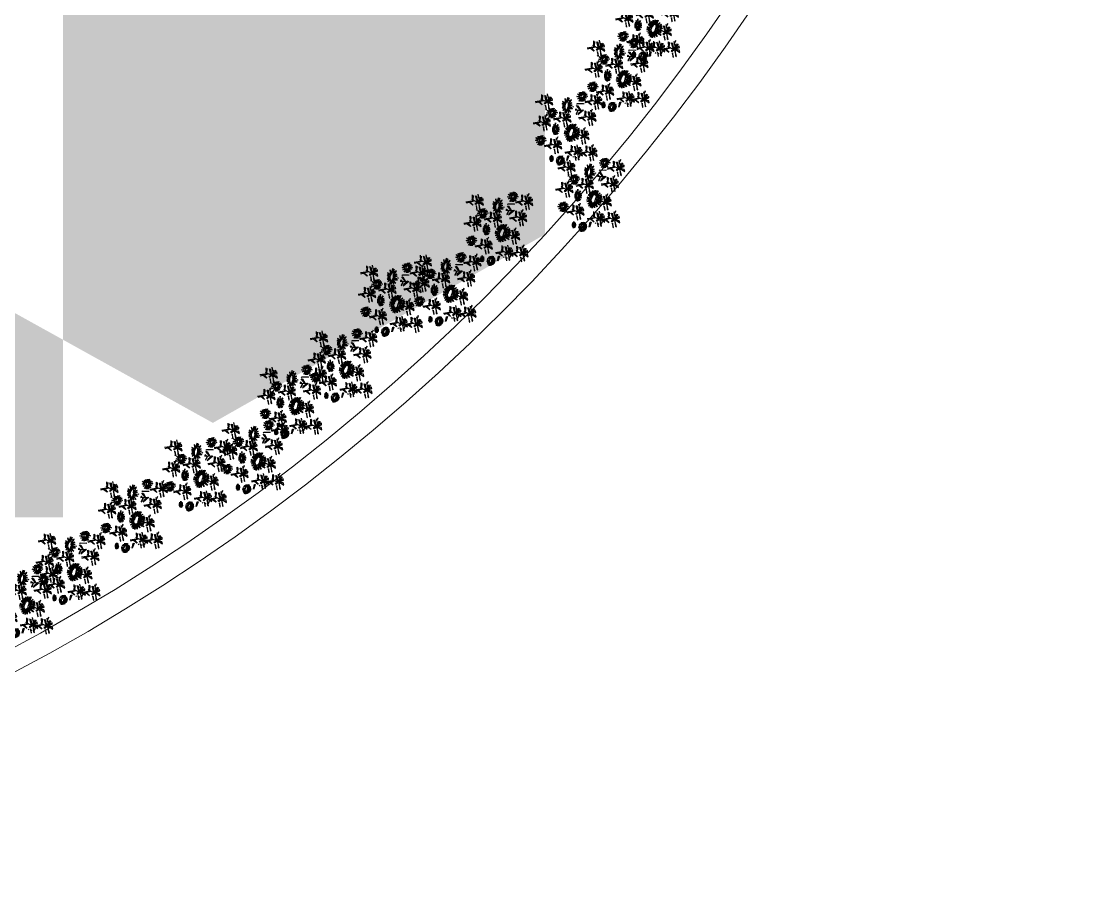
# Model space of a CAD drawing. Header units: millimetres. Extents: x 2508 to 2607, y 837 to 997.
# Drawn here: x 2541.9 to 2547.62, y 839.67 to 844.31 of the extents above; entities that cross this region are included whole.
import ezdxf

# ---------------------------------------------------------------- set-up
doc = ezdxf.new("R2010")
doc.units = ezdxf.units.MM
doc.layers.add('PISO EST', color=250, linetype='Continuous', lineweight=0)

# ---------------------------------------------------------------- blocks, each defined once
blk = doc.blocks.new('mh')
at = {"color": 86, "linetype": 'Continuous'}
for p, q in [((998.3877, 665.3411), (998.3611, 665.3422)), ((998.3651, 665.3379), (998.3874, 665.3404)), ((998.3842, 665.348), (998.4014, 665.3151)), ((998.4038, 665.3744), (998.3929, 665.3326)), ((998.3932, 665.3356), (998.3999, 665.3766)), ((998.4026, 665.3518), (998.416, 665.3392)), ((998.4168, 665.3406), (998.403, 665.3584)), ((998.502, 665.3531), (998.4754, 665.3542)), ((998.4754, 665.3542), (998.4794, 665.3499)), ((998.4794, 665.3499), (998.5017, 665.3524)), ((998.5151, 665.328), (998.4807, 665.3381)), ((998.4807, 665.3381), (998.4813, 665.3327)), ((998.4984, 665.36), (998.5156, 665.3271)), ((998.5181, 665.3863), (998.5072, 665.3446)), ((998.5074, 665.3476), (998.5142, 665.3886)), ((998.5144, 665.3225), (998.5221, 665.3412)), ((998.5258, 665.3369), (998.5151, 665.3245)), ((998.5172, 665.3704), (998.5169, 665.3638)), ((998.5169, 665.3638), (998.5302, 665.3512)), ((998.531, 665.3526), (998.5172, 665.3704)), ((998.5221, 665.3412), (998.5258, 665.3369)), ((998.3584, 665.3136), (998.3836, 665.3082)), ((998.4008, 665.316), (998.3664, 665.3261)), ((998.367, 665.3207), (998.3997, 665.3159)), ((998.4016, 665.3141), (998.3718, 665.2999)), ((998.3733, 665.2921), (998.3994, 665.312)), ((998.383, 665.2858), (998.3985, 665.3115)), ((998.3912, 665.2849), (998.383, 665.2858)), ((998.3994, 665.312), (998.3912, 665.2849)), ((998.3985, 665.3115), (998.4169, 665.2829)), ((998.4001, 665.3105), (998.4079, 665.3292)), ((998.4059, 665.286), (998.4001, 665.3105)), ((998.4115, 665.3249), (998.4008, 665.3125)), ((998.4169, 665.2829), (998.4059, 665.286)), ((998.4062, 665.3081), (998.4347, 665.3056)), ((998.4383, 665.3007), (998.4066, 665.3081)), ((998.4079, 665.3292), (998.4115, 665.3249)), ((998.4429, 665.3166), (998.4188, 665.3214)), ((998.4199, 665.3215), (998.4407, 665.3192)), ((998.4347, 665.3056), (998.4383, 665.3007)), ((998.4404, 665.3229), (998.4426, 665.3204)), ((998.4407, 665.3192), (998.4429, 665.3166)), ((998.4671, 665.3166), (998.4815, 665.3224)), ((998.4828, 665.3226), (998.4696, 665.3156)), ((998.4727, 665.3256), (998.4979, 665.3202)), ((998.4813, 665.3327), (998.514, 665.3279)), ((998.4851, 665.2386), (998.4919, 665.2796)), ((998.5158, 665.3261), (998.486, 665.3119)), ((998.486, 665.3119), (998.4875, 665.3041)), ((998.4875, 665.3041), (998.5137, 665.324)), ((998.4972, 665.2978), (998.5127, 665.3235)), ((998.5054, 665.2969), (998.4972, 665.2978)), ((998.5137, 665.324), (998.5054, 665.2969)), ((998.5127, 665.3235), (998.5311, 665.2948)), ((998.5202, 665.298), (998.5144, 665.3225)), ((998.5311, 665.2948), (998.5202, 665.298)), ((998.5205, 665.3201), (998.549, 665.3176)), ((998.5526, 665.3126), (998.5209, 665.3201)), ((998.5571, 665.3286), (998.5331, 665.3334)), ((998.5341, 665.3335), (998.5549, 665.3311)), ((998.549, 665.3176), (998.5526, 665.3126)), ((998.6224, 665.2934), (998.5958, 665.2945)), ((998.5958, 665.2945), (998.5998, 665.2903)), ((998.5998, 665.2903), (998.6221, 665.2928)), ((998.6355, 665.2684), (998.6011, 665.2785)), ((998.6011, 665.2785), (998.6017, 665.273)), ((998.6188, 665.3004), (998.636, 665.2674)), ((998.6385, 665.3267), (998.6276, 665.285)), ((998.6278, 665.288), (998.6346, 665.3289)), ((998.6348, 665.2629), (998.6425, 665.2815)), ((998.6376, 665.3108), (998.6373, 665.3042)), ((998.6373, 665.3042), (998.6506, 665.2916)), ((998.6514, 665.293), (998.6376, 665.3108)), ((998.6425, 665.2815), (998.6462, 665.2773)), ((998.4797, 665.2441), (998.4531, 665.2452)), ((998.4531, 665.2452), (998.4571, 665.241)), ((998.4571, 665.241), (998.4794, 665.2434)), ((998.4928, 665.219), (998.4584, 665.2291)), ((998.4584, 665.2291), (998.459, 665.2237)), ((998.459, 665.2237), (998.4917, 665.2189)), ((998.4761, 665.2511), (998.4933, 665.2181)), ((998.4958, 665.2774), (998.4849, 665.2357)), ((998.4921, 665.2136), (998.4998, 665.2322)), ((998.5035, 665.2279), (998.4928, 665.2155)), ((998.4949, 665.2615), (998.4946, 665.2549)), ((998.4946, 665.2549), (998.5079, 665.2422)), ((998.5087, 665.2437), (998.4949, 665.2615)), ((998.4998, 665.2322), (998.5035, 665.2279)), ((998.5348, 665.2197), (998.5108, 665.2244)), ((998.5118, 665.2245), (998.5326, 665.2222)), ((998.5326, 665.2222), (998.5348, 665.2197)), ((998.5875, 665.257), (998.6019, 665.2628)), ((998.6032, 665.2629), (998.59, 665.256)), ((998.5931, 665.2659), (998.6183, 665.2605)), ((998.6017, 665.273), (998.6344, 665.2682)), ((998.6363, 665.2665), (998.6064, 665.2523)), ((998.6064, 665.2523), (998.6079, 665.2444)), ((998.6079, 665.2444), (998.6341, 665.2644)), ((998.6176, 665.2381), (998.6331, 665.2639)), ((998.6258, 665.2372), (998.6176, 665.2381)), ((998.6341, 665.2644), (998.6258, 665.2372)), ((998.6331, 665.2639), (998.6515, 665.2352)), ((998.6406, 665.2383), (998.6348, 665.2629)), ((998.6462, 665.2773), (998.6355, 665.2648)), ((998.6515, 665.2352), (998.6406, 665.2383)), ((998.6409, 665.2604), (998.6694, 665.2579)), ((998.673, 665.253), (998.6413, 665.2605)), ((998.6775, 665.269), (998.6535, 665.2738)), ((998.6545, 665.2738), (998.6753, 665.2715)), ((998.6694, 665.2579), (998.673, 665.253)), ((998.6753, 665.2715), (998.6775, 665.269)), ((998.4248, 665.178), (998.4273, 665.1729)), ((998.4448, 665.2077), (998.4592, 665.2134)), ((998.4449, 665.1543), (998.4455, 665.1637)), ((998.4605, 665.2136), (998.4473, 665.2066)), ((998.4504, 665.2166), (998.4756, 665.2112)), ((998.4936, 665.2171), (998.4637, 665.2029)), ((998.4637, 665.2029), (998.4652, 665.1951)), ((998.4652, 665.1951), (998.4914, 665.2151)), ((998.4749, 665.1888), (998.4904, 665.2145)), ((998.4831, 665.1879), (998.4749, 665.1888)), ((998.4914, 665.2151), (998.4831, 665.1879)), ((998.4904, 665.2145), (998.5088, 665.1859)), ((998.4979, 665.189), (998.4921, 665.2136)), ((998.5088, 665.1859), (998.4979, 665.189)), ((998.4982, 665.2111), (998.5267, 665.2086)), ((998.5303, 665.2037), (998.4986, 665.2112)), ((998.5267, 665.2086), (998.5303, 665.2037)), ((998.588, 665.1809), (998.5771, 665.1392)), ((998.5774, 665.1421), (998.5842, 665.1831)), ((998.5872, 665.165), (998.5868, 665.1584)), ((998.601, 665.1472), (998.5872, 665.165)), ((998.659, 665.1832), (998.6324, 665.1843)), ((998.6364, 665.1801), (998.6587, 665.1825)), ((998.6721, 665.1581), (998.6377, 665.1682)), ((998.6555, 665.1902), (998.6727, 665.1572)), ((998.6751, 665.2165), (998.6642, 665.1748)), ((998.6645, 665.1777), (998.6712, 665.2187)), ((998.6714, 665.1527), (998.6792, 665.1713)), ((998.6828, 665.167), (998.6721, 665.1546)), ((998.6742, 665.2006), (998.6739, 665.194)), ((998.6739, 665.194), (998.6873, 665.1813)), ((998.6881, 665.1828), (998.6742, 665.2006)), ((998.6792, 665.1713), (998.6828, 665.167)), ((998.6883, 665.198), (998.7149, 665.2075)), ((998.689, 665.2028), (998.6883, 665.198)), ((998.7145, 665.208), (998.689, 665.2028)), ((998.7141, 665.1588), (998.6901, 665.1635)), ((998.6912, 665.1636), (998.712, 665.1613)), ((998.6923, 665.1765), (998.6962, 665.1723)), ((998.405, 665.1108), (998.3941, 665.0691)), ((998.3943, 665.0721), (998.4011, 665.113)), ((998.4127, 665.1544), (998.4093, 665.1525)), ((998.4093, 665.1525), (998.4103, 665.1194)), ((998.4115, 665.1164), (998.4127, 665.1544)), ((998.4438, 665.1374), (998.4206, 665.1561)), ((998.4206, 665.1561), (998.4212, 665.1492)), ((998.4212, 665.1492), (998.4449, 665.1359)), ((998.4373, 665.1601), (998.4442, 665.1535)), ((998.4439, 665.1544), (998.4398, 665.1624)), ((998.4686, 665.1491), (998.4434, 665.1186)), ((998.445, 665.1537), (998.4443, 665.128)), ((998.4445, 665.123), (998.4606, 665.1452)), ((998.4477, 665.1501), (998.4671, 665.1594)), ((998.4744, 665.11), (998.4478, 665.1111)), ((998.4478, 665.1111), (998.4518, 665.1068)), ((998.4656, 665.156), (998.4485, 665.1492)), ((998.4518, 665.1068), (998.4741, 665.1093)), ((998.4606, 665.1452), (998.4686, 665.1491)), ((998.4671, 665.1594), (998.4656, 665.156)), ((998.4708, 665.1169), (998.488, 665.0839)), ((998.4905, 665.1432), (998.4796, 665.1015)), ((998.4798, 665.1045), (998.4866, 665.1454)), ((998.4896, 665.1273), (998.4893, 665.1207)), ((998.4893, 665.1207), (998.5026, 665.1081)), ((998.5034, 665.1095), (998.4896, 665.1273)), ((998.5371, 665.1112), (998.5515, 665.1169)), ((998.5528, 665.1171), (998.5395, 665.1101)), ((998.5427, 665.1201), (998.5678, 665.1147)), ((998.5719, 665.1476), (998.5454, 665.1487)), ((998.5454, 665.1487), (998.5493, 665.1445)), ((998.5493, 665.1445), (998.5717, 665.1469)), ((998.585, 665.1226), (998.5506, 665.1326)), ((998.5506, 665.1326), (998.5512, 665.1272)), ((998.5512, 665.1272), (998.5839, 665.1224)), ((998.5858, 665.1207), (998.556, 665.1064)), ((998.556, 665.1064), (998.5575, 665.0986)), ((998.5575, 665.0986), (998.5837, 665.1186)), ((998.5672, 665.0923), (998.5827, 665.118)), ((998.5684, 665.1546), (998.5856, 665.1216)), ((998.5837, 665.1186), (998.5754, 665.0914)), ((998.5827, 665.118), (998.6011, 665.0894)), ((998.5843, 665.1171), (998.5921, 665.1357)), ((998.5901, 665.0925), (998.5843, 665.1171)), ((998.5958, 665.1314), (998.5851, 665.119)), ((998.5868, 665.1584), (998.6002, 665.1457)), ((998.5905, 665.1146), (998.6189, 665.1121)), ((998.6226, 665.1072), (998.5908, 665.1147)), ((998.5921, 665.1357), (998.5958, 665.1314)), ((998.6271, 665.1232), (998.603, 665.128)), ((998.6041, 665.128), (998.6249, 665.1257)), ((998.6189, 665.1121), (998.6226, 665.1072)), ((998.6249, 665.1257), (998.6271, 665.1232)), ((998.6297, 665.1557), (998.6549, 665.1503)), ((998.6383, 665.1628), (998.671, 665.158)), ((998.6729, 665.1562), (998.643, 665.142)), ((998.643, 665.142), (998.6446, 665.1342)), ((998.6446, 665.1342), (998.6707, 665.1542)), ((998.6543, 665.1279), (998.6697, 665.1536)), ((998.6624, 665.127), (998.6543, 665.1279)), ((998.659, 665.111), (998.6762, 665.078)), ((998.6707, 665.1542), (998.6624, 665.127)), ((998.6786, 665.1373), (998.6677, 665.0956)), ((998.668, 665.0986), (998.6748, 665.1395)), ((998.6697, 665.1536), (998.6881, 665.125)), ((998.6772, 665.1281), (998.6714, 665.1527)), ((998.6881, 665.125), (998.6772, 665.1281)), ((998.6778, 665.1214), (998.6774, 665.1148)), ((998.6774, 665.1148), (998.6908, 665.1022)), ((998.6775, 665.1502), (998.706, 665.1477)), ((998.6916, 665.1036), (998.6778, 665.1214)), ((998.7096, 665.1428), (998.6779, 665.1503)), ((998.684, 665.139), (998.6984, 665.1447)), ((998.6997, 665.1449), (998.6864, 665.1379)), ((998.6975, 665.1604), (998.6981, 665.155)), ((998.706, 665.1477), (998.7096, 665.1428)), ((998.3596, 665.05), (998.3848, 665.0446)), ((998.3889, 665.0775), (998.3623, 665.0786)), ((998.3623, 665.0786), (998.3663, 665.0744)), ((998.3663, 665.0744), (998.3886, 665.0769)), ((998.402, 665.0525), (998.3676, 665.0626)), ((998.3676, 665.0626), (998.3682, 665.0571)), ((998.3682, 665.0571), (998.4009, 665.0523)), ((998.4028, 665.0506), (998.3729, 665.0364)), ((998.3853, 665.0845), (998.4025, 665.0515)), ((998.4013, 665.047), (998.409, 665.0656)), ((998.4127, 665.0614), (998.402, 665.0489)), ((998.4041, 665.0949), (998.4038, 665.0883)), ((998.4038, 665.0883), (998.4171, 665.0757)), ((998.418, 665.0771), (998.4041, 665.0949)), ((998.409, 665.0656), (998.4127, 665.0614)), ((998.444, 665.0531), (998.42, 665.0579)), ((998.4211, 665.0579), (998.4419, 665.0556)), ((998.4395, 665.0735), (998.4539, 665.0793)), ((998.4419, 665.0556), (998.444, 665.0531)), ((998.4552, 665.0795), (998.442, 665.0725)), ((998.4451, 665.0825), (998.4703, 665.0771)), ((998.4875, 665.0849), (998.4531, 665.095)), ((998.4531, 665.095), (998.4536, 665.0896)), ((998.4536, 665.0896), (998.4864, 665.0848)), ((998.4882, 665.083), (998.4584, 665.0688)), ((998.4584, 665.0688), (998.4599, 665.061)), ((998.4599, 665.061), (998.4861, 665.0809)), ((998.4696, 665.0547), (998.4851, 665.0804)), ((998.4778, 665.0538), (998.4696, 665.0547)), ((998.4861, 665.0809), (998.4778, 665.0538)), ((998.4851, 665.0804), (998.5035, 665.0517)), ((998.4868, 665.0794), (998.4945, 665.0981)), ((998.4926, 665.0549), (998.4868, 665.0794)), ((998.4982, 665.0938), (998.4875, 665.0813)), ((998.5035, 665.0517), (998.4926, 665.0549)), ((998.4929, 665.077), (998.5214, 665.0745)), ((998.525, 665.0695), (998.4933, 665.077)), ((998.4945, 665.0981), (998.4982, 665.0938)), ((998.5295, 665.0855), (998.5055, 665.0903)), ((998.5065, 665.0903), (998.5273, 665.088)), ((998.5214, 665.0745), (998.525, 665.0695)), ((998.5273, 665.088), (998.5295, 665.0855)), ((998.5754, 665.0914), (998.5672, 665.0923)), ((998.6011, 665.0894), (998.5901, 665.0925)), ((998.6277, 665.0676), (998.6421, 665.0734)), ((998.6434, 665.0735), (998.6301, 665.0665)), ((998.6333, 665.0765), (998.6585, 665.0711)), ((998.6625, 665.104), (998.636, 665.1051)), ((998.636, 665.1051), (998.6399, 665.1009)), ((998.6399, 665.1009), (998.6623, 665.1034)), ((998.6756, 665.079), (998.6412, 665.0891)), ((998.6412, 665.0891), (998.6418, 665.0836)), ((998.6418, 665.0836), (998.6745, 665.0788)), ((998.6764, 665.0771), (998.6466, 665.0629)), ((998.6466, 665.0629), (998.6481, 665.055)), ((998.6481, 665.055), (998.6743, 665.075)), ((998.6578, 665.0487), (998.6733, 665.0745)), ((998.6743, 665.075), (998.666, 665.0478)), ((998.6733, 665.0745), (998.6917, 665.0458)), ((998.6749, 665.0735), (998.6827, 665.0921)), ((998.6807, 665.0489), (998.6749, 665.0735)), ((998.6864, 665.0879), (998.6757, 665.0754)), ((998.6917, 665.0458), (998.6807, 665.0489)), ((998.6811, 665.071), (998.7095, 665.0685)), ((998.7132, 665.0636), (998.6814, 665.0711)), ((998.6827, 665.0921), (998.6864, 665.0879)), ((998.7177, 665.0796), (998.6936, 665.0844)), ((998.6947, 665.0844), (998.7155, 665.0821)), ((998.7095, 665.0685), (998.7132, 665.0636)), ((998.7155, 665.0821), (998.7177, 665.0796)), ((998.354, 665.0411), (998.3684, 665.0469)), ((998.3697, 665.047), (998.3565, 665.0401)), ((998.3729, 665.0364), (998.3745, 665.0285)), ((998.3745, 665.0285), (998.4006, 665.0485)), ((998.3842, 665.0222), (998.3996, 665.048)), ((998.3923, 665.0213), (998.3842, 665.0222)), ((998.4006, 665.0485), (998.3923, 665.0213)), ((998.3996, 665.048), (998.418, 665.0193)), ((998.4071, 665.0224), (998.4013, 665.047)), ((998.418, 665.0193), (998.4071, 665.0224)), ((998.4074, 665.0445), (998.4359, 665.042)), ((998.4395, 665.0371), (998.4078, 665.0446)), ((998.4359, 665.042), (998.4395, 665.0371)), ((998.666, 665.0478), (998.6578, 665.0487))]:
    blk.add_line(p, q, dxfattribs=at)
at = {"color": 50, "linetype": 'Continuous'}
for p, q in [((998.5966, 665.3483), (998.5805, 665.3447)), ((998.5805, 665.3447), (998.5944, 665.3433)), ((998.5944, 665.3433), (998.5808, 665.3359)), ((998.5808, 665.3359), (998.5935, 665.3407)), ((998.583, 665.3511), (998.5966, 665.3483)), ((998.5966, 665.351), (998.583, 665.3511)), ((998.5835, 665.3559), (998.5966, 665.351)), ((998.5964, 665.3553), (998.5835, 665.3559)), ((998.5859, 665.3623), (998.5964, 665.3553)), ((998.6017, 665.3574), (998.5859, 665.3623)), ((998.5935, 665.3407), (998.5889, 665.3268)), ((998.5889, 665.3268), (998.5979, 665.3379)), ((998.5917, 665.3731), (998.5998, 665.3562)), ((998.605, 665.3604), (998.5917, 665.3731)), ((998.5979, 665.3379), (998.5953, 665.3212)), ((998.5953, 665.3212), (998.5998, 665.3365)), ((998.5998, 665.3365), (998.6062, 665.3186)), ((998.6037, 665.3363), (998.616, 665.3251)), ((998.6062, 665.3186), (998.6037, 665.3363)), ((998.6058, 665.3753), (998.605, 665.3604)), ((998.6127, 665.3579), (998.6058, 665.3753)), ((998.6096, 665.3371), (998.627, 665.3312)), ((998.616, 665.3251), (998.6096, 665.3371)), ((998.6119, 665.342), (998.6336, 665.3438)), ((998.627, 665.3312), (998.6119, 665.342)), ((998.618, 665.3709), (998.6127, 665.3579)), ((998.6156, 665.3556), (998.618, 665.3709)), ((998.6305, 665.3634), (998.6156, 665.3556)), ((998.6156, 665.3464), (998.6339, 665.3521)), ((998.6336, 665.3438), (998.6156, 665.3464)), ((998.6301, 665.3353), (998.6165, 665.3399)), ((998.6177, 665.3517), (998.6305, 665.3634)), ((998.6339, 665.3521), (998.6177, 665.3517)), ((998.4503, 665.2885), (998.4342, 665.2848)), ((998.4342, 665.2848), (998.4481, 665.2834)), ((998.4481, 665.2834), (998.4345, 665.276)), ((998.4345, 665.276), (998.4472, 665.2808)), ((998.4367, 665.2912), (998.4503, 665.2885)), ((998.4503, 665.2911), (998.4367, 665.2912)), ((998.4372, 665.296), (998.4503, 665.2911)), ((998.4501, 665.2954), (998.4372, 665.296)), ((998.4396, 665.3024), (998.4501, 665.2954)), ((998.4554, 665.2975), (998.4396, 665.3024)), ((998.4472, 665.2808), (998.4427, 665.2669)), ((998.4427, 665.2669), (998.4516, 665.278)), ((998.4454, 665.3132), (998.4536, 665.2963)), ((998.4587, 665.3006), (998.4454, 665.3132)), ((998.4516, 665.278), (998.449, 665.2613)), ((998.4595, 665.3155), (998.4587, 665.3006)), ((998.4664, 665.298), (998.4595, 665.3155)), ((998.4656, 665.2821), (998.4874, 665.2839)), ((998.4807, 665.2713), (998.4656, 665.2821)), ((998.4717, 665.311), (998.4664, 665.298)), ((998.4693, 665.2957), (998.4717, 665.311)), ((998.4843, 665.3036), (998.4693, 665.2957)), ((998.4693, 665.2865), (998.4876, 665.2922)), ((998.4874, 665.2839), (998.4693, 665.2865)), ((998.4838, 665.2754), (998.4703, 665.28)), ((998.4715, 665.2918), (998.4843, 665.3036)), ((998.4876, 665.2922), (998.4715, 665.2918)), ((998.5221, 665.2784), (998.5388, 665.2748)), ((998.5381, 665.2718), (998.5221, 665.2784)), ((998.531, 665.2838), (998.5409, 665.2764)), ((998.5388, 665.2748), (998.531, 665.2838)), ((998.5407, 665.2865), (998.5447, 665.277)), ((998.5409, 665.2764), (998.5407, 665.2865)), ((998.5447, 665.277), (998.5459, 665.2872)), ((998.5459, 665.2872), (998.5473, 665.2767)), ((998.5473, 665.2767), (998.5513, 665.2869)), ((998.5513, 665.2869), (998.5524, 665.2763)), ((998.5524, 665.2763), (998.5597, 665.2853)), ((998.5597, 665.2853), (998.556, 665.2764)), ((998.556, 665.2764), (998.5685, 665.2805)), ((998.5685, 665.2805), (998.5608, 665.2731)), ((998.6854, 665.2905), (998.6988, 665.292)), ((998.698, 665.2894), (998.6854, 665.2905)), ((998.6995, 665.2899), (998.6899, 665.283)), ((998.6899, 665.283), (998.6991, 665.2886)), ((998.6902, 665.2956), (998.6992, 665.2937)), ((998.6988, 665.292), (998.6902, 665.2956)), ((998.695, 665.2985), (998.7003, 665.2945)), ((998.6992, 665.2937), (998.695, 665.2985)), ((998.6974, 665.2802), (998.6995, 665.2899)), ((998.7023, 665.2875), (998.6974, 665.2802)), ((998.7007, 665.2887), (998.6985, 665.2892)), ((998.6987, 665.2896), (998.6988, 665.2908)), ((998.6991, 665.289), (998.6987, 665.2896)), ((998.6988, 665.2908), (998.6992, 665.2919)), ((998.6992, 665.2919), (998.7006, 665.2936)), ((998.7002, 665.2999), (998.7023, 665.2948)), ((998.7003, 665.2945), (998.7002, 665.2999)), ((998.7006, 665.2936), (998.7013, 665.294)), ((998.7035, 665.2884), (998.7007, 665.2887)), ((998.7013, 665.294), (998.704, 665.2944)), ((998.7023, 665.2948), (998.703, 665.3003)), ((998.7036, 665.2789), (998.7023, 665.2875)), ((998.703, 665.3003), (998.7037, 665.2947)), ((998.7059, 665.2884), (998.7035, 665.2884)), ((998.7046, 665.2878), (998.7036, 665.2789)), ((998.7037, 665.2947), (998.7059, 665.3001)), ((998.704, 665.2944), (998.7065, 665.2942)), ((998.7102, 665.2797), (998.7046, 665.2878)), ((998.7059, 665.3001), (998.7064, 665.2944)), ((998.7084, 665.2883), (998.7059, 665.2884)), ((998.7064, 665.2944), (998.7104, 665.2993)), ((998.7065, 665.2942), (998.7094, 665.2924)), ((998.7076, 665.2881), (998.7102, 665.2797)), ((998.7164, 665.2826), (998.7076, 665.2881)), ((998.7104, 665.2993), (998.7084, 665.2945)), ((998.7084, 665.2945), (998.7151, 665.2967)), ((998.7098, 665.2892), (998.7084, 665.2883)), ((998.7093, 665.2898), (998.7164, 665.2826)), ((998.7187, 665.2865), (998.7093, 665.2898)), ((998.7094, 665.2924), (998.7106, 665.2907)), ((998.7106, 665.2907), (998.7098, 665.2892)), ((998.7151, 665.2967), (998.711, 665.2927)), ((998.711, 665.2927), (998.7183, 665.2945)), ((998.7199, 665.2917), (998.711, 665.2899)), ((998.711, 665.2899), (998.7187, 665.2865)), ((998.7183, 665.2945), (998.7118, 665.2909)), ((998.7118, 665.2909), (998.7199, 665.2917)), ((998.4086, 665.2141), (998.399, 665.2311)), ((998.399, 665.2311), (998.4124, 665.2208)), ((998.4097, 665.233), (998.4184, 665.22)), ((998.4124, 665.2208), (998.4097, 665.233)), ((998.4184, 665.22), (998.4223, 665.232)), ((998.4223, 665.232), (998.4239, 665.2199)), ((998.4239, 665.2199), (998.4325, 665.2329)), ((998.4325, 665.2329), (998.4326, 665.2206)), ((998.4326, 665.2206), (998.4462, 665.2292)), ((998.4462, 665.2292), (998.438, 665.2175)), ((998.449, 665.2613), (998.4535, 665.2767)), ((998.4535, 665.2767), (998.4599, 665.2587)), ((998.4574, 665.2764), (998.4697, 665.2652)), ((998.4599, 665.2587), (998.4574, 665.2764)), ((998.4634, 665.2772), (998.4807, 665.2713)), ((998.4697, 665.2652), (998.4634, 665.2772)), ((998.5133, 665.2689), (998.5381, 665.2718)), ((998.5366, 665.2668), (998.5133, 665.2689)), ((998.5395, 665.2679), (998.5216, 665.255)), ((998.5216, 665.255), (998.5387, 665.2654)), ((998.5355, 665.2498), (998.5395, 665.2679)), ((998.5446, 665.2634), (998.5355, 665.2498)), ((998.5416, 665.2656), (998.5375, 665.2665)), ((998.538, 665.2672), (998.5381, 665.2695)), ((998.5386, 665.2662), (998.538, 665.2672)), ((998.5381, 665.2695), (998.5389, 665.2716)), ((998.5389, 665.2716), (998.5415, 665.2748)), ((998.5415, 665.2748), (998.5428, 665.2755)), ((998.5468, 665.265), (998.5416, 665.2656)), ((998.5428, 665.2755), (998.5478, 665.2762)), ((998.547, 665.2474), (998.5446, 665.2634)), ((998.5513, 665.265), (998.5468, 665.265)), ((998.5489, 665.264), (998.547, 665.2474)), ((998.5478, 665.2762), (998.5525, 665.2759)), ((998.5593, 665.2489), (998.5489, 665.264)), ((998.556, 665.2649), (998.5513, 665.265)), ((998.5525, 665.2759), (998.5578, 665.2725)), ((998.5545, 665.2646), (998.5593, 665.2489)), ((998.571, 665.2542), (998.5545, 665.2646)), ((998.5587, 665.2665), (998.556, 665.2649)), ((998.5576, 665.2677), (998.571, 665.2542)), ((998.5752, 665.2615), (998.5576, 665.2677)), ((998.5578, 665.2725), (998.5601, 665.2694)), ((998.5601, 665.2694), (998.5587, 665.2665)), ((998.5608, 665.2731), (998.5744, 665.2765)), ((998.5774, 665.2712), (998.5609, 665.2679)), ((998.5609, 665.2679), (998.5752, 665.2615)), ((998.5744, 665.2765), (998.5624, 665.2697)), ((998.5624, 665.2697), (998.5774, 665.2712)), ((998.5685, 665.2219), (998.5704, 665.2027)), ((998.5759, 665.2045), (998.5685, 665.2219)), ((998.6995, 665.2445), (998.688, 665.2413)), ((998.688, 665.2413), (998.7002, 665.2416)), ((998.6887, 665.2471), (998.6995, 665.2445)), ((998.7004, 665.2468), (998.6887, 665.2471)), ((998.7002, 665.2416), (998.6889, 665.2361)), ((998.6889, 665.2361), (998.7006, 665.2384)), ((998.7006, 665.2384), (998.6894, 665.2321)), ((998.6894, 665.2321), (998.7026, 665.2372)), ((998.6928, 665.2522), (998.7004, 665.2468)), ((998.7021, 665.2486), (998.6928, 665.2522)), ((998.7019, 665.2521), (998.6958, 665.2561)), ((998.6958, 665.2561), (998.7021, 665.2486)), ((998.7026, 665.2372), (998.6964, 665.227)), ((998.6964, 665.227), (998.7053, 665.2368)), ((998.7019, 665.2536), (998.6979, 665.2582)), ((998.7021, 665.2556), (998.6979, 665.2582)), ((998.7027, 665.2589), (998.7011, 665.2613)), ((998.7028, 665.2598), (998.7011, 665.2613)), ((998.7053, 665.2368), (998.7017, 665.2229)), ((998.7017, 665.2229), (998.7062, 665.2362)), ((998.704, 665.2512), (998.7048, 665.2503)), ((998.704, 665.2508), (998.7048, 665.2503)), ((998.706, 665.2531), (998.7075, 665.2521)), ((998.7062, 665.2362), (998.7075, 665.2211)), ((998.7063, 665.2538), (998.7075, 665.2521)), ((998.7071, 665.2559), (998.7108, 665.2525)), ((998.7075, 665.2211), (998.7084, 665.2369)), ((998.7078, 665.2639), (998.7104, 665.2537)), ((998.7127, 665.255), (998.7078, 665.2639)), ((998.7084, 665.2369), (998.7133, 665.2203)), ((998.7106, 665.2643), (998.7127, 665.255)), ((998.7161, 665.2549), (998.7106, 665.2643)), ((998.7123, 665.2379), (998.7193, 665.2224)), ((998.7133, 665.2203), (998.7123, 665.2379)), ((998.7151, 665.2652), (998.7161, 665.2549)), ((998.7191, 665.2559), (998.7151, 665.2652)), ((998.7167, 665.2382), (998.7249, 665.2239)), ((998.7193, 665.2224), (998.7167, 665.2382)), ((998.7202, 665.2645), (998.7191, 665.2559)), ((998.7199, 665.2383), (998.7312, 665.2287)), ((998.7249, 665.2239), (998.7199, 665.2383)), ((998.7217, 665.2552), (998.7202, 665.2645)), ((998.7267, 665.2621), (998.7217, 665.2552)), ((998.7225, 665.2522), (998.722, 665.2493)), ((998.722, 665.2493), (998.7313, 665.2391)), ((998.7223, 665.2409), (998.7357, 665.2354)), ((998.7312, 665.2287), (998.7223, 665.2409)), ((998.7324, 665.2407), (998.7225, 665.2522)), ((998.7237, 665.254), (998.7267, 665.2621)), ((998.7333, 665.2587), (998.7237, 665.254)), ((998.7245, 665.2435), (998.7389, 665.2432)), ((998.7357, 665.2354), (998.7245, 665.2435)), ((998.7251, 665.2517), (998.7333, 665.2587)), ((998.7379, 665.2547), (998.7251, 665.2517)), ((998.7263, 665.2499), (998.7379, 665.2547)), ((998.7399, 665.2496), (998.7263, 665.2499)), ((998.7264, 665.2476), (998.7399, 665.2496)), ((998.7389, 665.2432), (998.7264, 665.2476)), ((998.735, 665.2359), (998.7331, 665.2386)), ((998.3768, 665.2036), (998.3983, 665.2115)), ((998.3999, 665.2084), (998.3768, 665.2036)), ((998.3792, 665.1956), (998.3999, 665.2084)), ((998.3977, 665.1983), (998.3792, 665.1956)), ((998.4071, 665.2133), (998.3829, 665.2177)), ((998.3983, 665.2115), (998.3829, 665.2177)), ((998.3894, 665.1842), (998.3977, 665.1983)), ((998.4118, 665.1979), (998.3894, 665.1842)), ((998.4001, 665.206), (998.4022, 665.21)), ((998.4037, 665.2005), (998.4001, 665.206)), ((998.4035, 665.2111), (998.4022, 665.21)), ((998.4035, 665.2111), (998.4149, 665.2179)), ((998.4102, 665.1992), (998.4037, 665.2005)), ((998.4157, 665.2017), (998.4062, 665.1817)), ((998.4062, 665.1817), (998.4118, 665.1979)), ((998.4176, 665.2002), (998.4102, 665.1992)), ((998.4149, 665.2179), (998.4199, 665.2192)), ((998.4179, 665.1795), (998.4157, 665.2017)), ((998.4194, 665.2005), (998.4176, 665.2002)), ((998.4207, 665.2006), (998.4179, 665.1795)), ((998.4194, 665.2005), (998.4305, 665.2028)), ((998.4199, 665.2192), (998.4252, 665.2195)), ((998.4217, 665.1999), (998.4293, 665.1812)), ((998.4252, 665.2195), (998.4319, 665.2189)), ((998.4285, 665.2024), (998.4368, 665.1778)), ((998.4286, 665.2024), (998.4293, 665.1812)), ((998.4296, 665.2023), (998.4292, 665.2007)), ((998.4303, 665.1995), (998.4295, 665.2026)), ((998.4385, 665.2043), (998.4305, 665.2028)), ((998.4319, 665.2189), (998.4374, 665.2166)), ((998.4362, 665.1929), (998.4358, 665.203)), ((998.4362, 665.1929), (998.4368, 665.1778)), ((998.4374, 665.2166), (998.442, 665.213)), ((998.438, 665.2175), (998.4579, 665.2188)), ((998.4542, 665.1872), (998.438, 665.2012)), ((998.4424, 665.206), (998.4385, 665.2043)), ((998.4397, 665.2046), (998.4542, 665.1872)), ((998.4595, 665.1983), (998.4397, 665.2046)), ((998.442, 665.213), (998.4433, 665.2091)), ((998.4585, 665.2097), (998.4421, 665.209)), ((998.4421, 665.209), (998.4595, 665.1983)), ((998.4433, 665.2091), (998.4424, 665.206)), ((998.4579, 665.2188), (998.446, 665.2143)), ((998.446, 665.2143), (998.4585, 665.2097)), ((998.5395, 665.1834), (998.518, 665.1775)), ((998.518, 665.1775), (998.5408, 665.1779)), ((998.5194, 665.1883), (998.5395, 665.1834)), ((998.541, 665.1877), (998.5194, 665.1883)), ((998.5408, 665.1779), (998.5197, 665.1677)), ((998.5197, 665.1677), (998.5414, 665.1719)), ((998.5414, 665.1719), (998.5206, 665.1602)), ((998.5206, 665.1602), (998.5453, 665.1699)), ((998.527, 665.1976), (998.541, 665.1877)), ((998.5442, 665.1911), (998.527, 665.1976)), ((998.5491, 665.1941), (998.5326, 665.2049)), ((998.5326, 665.2049), (998.5442, 665.1911)), ((998.5453, 665.1699), (998.5336, 665.1507)), ((998.5336, 665.1507), (998.5503, 665.1691)), ((998.5517, 665.1912), (998.5365, 665.2089)), ((998.5531, 665.1983), (998.5365, 665.2089)), ((998.5571, 665.1936), (998.5424, 665.2146)), ((998.5625, 665.1965), (998.5424, 665.2146)), ((998.5503, 665.1691), (998.5435, 665.1432)), ((998.5435, 665.1432), (998.5519, 665.1679)), ((998.5478, 665.1957), (998.5492, 665.1941)), ((998.5478, 665.195), (998.5492, 665.1941)), ((998.5515, 665.1993), (998.5543, 665.1975)), ((998.5519, 665.1679), (998.5544, 665.1399)), ((998.5521, 665.2007), (998.5543, 665.1975)), ((998.5536, 665.2045), (998.5605, 665.1983)), ((998.5544, 665.1399), (998.556, 665.1692)), ((998.5548, 665.2195), (998.5597, 665.2006)), ((998.564, 665.2029), (998.5548, 665.2195)), ((998.556, 665.1692), (998.5651, 665.1384)), ((998.5602, 665.2202), (998.564, 665.2029)), ((998.5704, 665.2027), (998.5602, 665.2202)), ((998.5632, 665.1711), (998.5763, 665.1422)), ((998.5651, 665.1384), (998.5632, 665.1711)), ((998.5715, 665.1716), (998.5866, 665.1451)), ((998.5763, 665.1422), (998.5715, 665.1716)), ((998.578, 665.2206), (998.5759, 665.2045)), ((998.5774, 665.1718), (998.5983, 665.154)), ((998.5866, 665.1451), (998.5774, 665.1718)), ((998.5807, 665.2032), (998.578, 665.2206)), ((998.59, 665.2161), (998.5807, 665.2032)), ((998.5819, 665.1767), (998.6068, 665.1664)), ((998.5983, 665.154), (998.5819, 665.1767)), ((998.5844, 665.201), (998.59, 665.2161)), ((998.6024, 665.2097), (998.5844, 665.201)), ((998.586, 665.1816), (998.6128, 665.181)), ((998.6068, 665.1664), (998.586, 665.1816)), ((998.587, 665.1968), (998.6024, 665.2097)), ((998.6108, 665.2023), (998.587, 665.1968)), ((998.5894, 665.1934), (998.6108, 665.2023)), ((998.6146, 665.1928), (998.5894, 665.1934)), ((998.5895, 665.1891), (998.6146, 665.1928)), ((998.6128, 665.181), (998.5895, 665.1891)), ((998.3623, 665.1274), (998.3463, 665.1238)), ((998.3463, 665.1238), (998.3602, 665.1223)), ((998.3602, 665.1223), (998.3466, 665.115)), ((998.3466, 665.115), (998.3592, 665.1198)), ((998.3488, 665.1302), (998.3623, 665.1274)), ((998.3624, 665.1301), (998.3488, 665.1302)), ((998.3492, 665.135), (998.3624, 665.1301)), ((998.3622, 665.1344), (998.3492, 665.135)), ((998.3517, 665.1413), (998.3622, 665.1344)), ((998.3674, 665.1365), (998.3517, 665.1413)), ((998.3592, 665.1198), (998.3547, 665.1059)), ((998.3547, 665.1059), (998.3637, 665.117)), ((998.3575, 665.1521), (998.3656, 665.1353)), ((998.3707, 665.1395), (998.3575, 665.1521)), ((998.3637, 665.117), (998.3611, 665.1003)), ((998.3611, 665.1003), (998.3656, 665.1156)), ((998.3656, 665.1156), (998.3719, 665.0976)), ((998.3695, 665.1153), (998.3817, 665.1042)), ((998.3719, 665.0976), (998.3695, 665.1153)), ((998.3716, 665.1544), (998.3707, 665.1395)), ((998.3784, 665.137), (998.3716, 665.1544)), ((998.3754, 665.1161), (998.3927, 665.1103)), ((998.3817, 665.1042), (998.3754, 665.1161)), ((998.3776, 665.1211), (998.3994, 665.1228)), ((998.3927, 665.1103), (998.3776, 665.1211)), ((998.3838, 665.1499), (998.3784, 665.137)), ((998.3814, 665.1347), (998.3838, 665.1499)), ((998.3963, 665.1425), (998.3814, 665.1347)), ((998.3814, 665.1255), (998.3997, 665.1312)), ((998.3994, 665.1228), (998.3814, 665.1255)), ((998.3958, 665.1143), (998.3823, 665.119)), ((998.3835, 665.1308), (998.3963, 665.1425)), ((998.3997, 665.1312), (998.3835, 665.1308))]:
    blk.add_line(p, q, dxfattribs=at)
for points in [[(998.5995, 665.3481), (998.5997, 665.3498), (998.6013, 665.3519), (998.6047, 665.3545), (998.6104, 665.3547), (998.6136, 665.3525), (998.6122, 665.349), (998.611, 665.345), (998.6082, 665.3403), (998.6035, 665.3394), (998.5998, 665.3396), (998.597, 665.3431), (998.5985, 665.3472), (998.6001, 665.3495)], [(998.4532, 665.2882), (998.4534, 665.2899), (998.455, 665.2921), (998.4584, 665.2946), (998.4641, 665.2948), (998.4674, 665.2926), (998.4659, 665.2891), (998.4647, 665.2851), (998.462, 665.2805), (998.4572, 665.2795), (998.4535, 665.2797), (998.4507, 665.2832), (998.4522, 665.2873), (998.4538, 665.2897)], [(998.7106, 665.2508), (998.7132, 665.2523), (998.7153, 665.2535), (998.7197, 665.2536), (998.7226, 665.2518), (998.7244, 665.2497), (998.7238, 665.246), (998.7216, 665.2418), (998.7183, 665.2406), (998.7132, 665.2395), (998.7093, 665.2383), (998.7042, 665.2375), (998.7014, 665.242), (998.7025, 665.2462), (998.7058, 665.2487)], [(998.7106, 665.2508), (998.7098, 665.2506), (998.7093, 665.2502), (998.7088, 665.2499), (998.7084, 665.2495), (998.7077, 665.2492), (998.7068, 665.2489), (998.7058, 665.2486), (998.7058, 665.2487)], [(998.56, 665.1951), (998.5648, 665.1979), (998.5689, 665.2001), (998.577, 665.2002), (998.5825, 665.197), (998.5857, 665.193), (998.5846, 665.1861), (998.5806, 665.1783), (998.5744, 665.1762), (998.565, 665.1741), (998.5576, 665.1718), (998.5482, 665.1703), (998.5429, 665.1788), (998.5449, 665.1866), (998.5511, 665.1912)], [(998.56, 665.1951), (998.5587, 665.1948), (998.5577, 665.194), (998.5568, 665.1935), (998.5559, 665.1927), (998.5547, 665.1921), (998.5529, 665.1916), (998.5512, 665.1911), (998.5511, 665.1912)], [(998.3653, 665.1271), (998.3655, 665.1289), (998.3671, 665.131), (998.3704, 665.1336), (998.3762, 665.1338), (998.3794, 665.1315), (998.378, 665.128), (998.3768, 665.124), (998.374, 665.1194), (998.3692, 665.1185), (998.3655, 665.1187), (998.3628, 665.1222), (998.3643, 665.1263), (998.3658, 665.1286)]]:
    blk.add_lwpolyline(points, dxfattribs=at)

msp = doc.modelspace()

# ---------------------------------------------------------------- hatches: boundary and pattern name
at = {"layer": 'PISO EST', "lineweight": 0}
h = msp.add_hatch(dxfattribs=at)
h.set_pattern_fill('AR-CONC', color=256, scale=0.002, style=0)
h.set_pattern_definition([(50, (-142.9073, -102.22134), (0.364369338, -0.03187817), [0.0381, -0.4191]), (355, (-142.9073, -102.22134), (-0.07048565, 0.382113286), [0.03048, -0.33528]), (100.451, (-142.87695, -102.224), (0.293885003, 0.350233376), [0.03238, -0.35618]), (46.1842, (-142.9073, -102.11974), (0.54215808, -0.084084656), [0.05715, -0.62865]), (96.6356, (-142.86213, -102.12675), (0.47480847, 0.49485111), [0.04857, -0.53427]), (351.184, (-142.9073, -102.11974), (0.47480921, 0.49485024), [0.04572, -0.50292]), (21, (-142.8565, -102.14514), (0.30322976, -0.204531037), [0.0381, -0.4191]), (326, (-142.8565, -102.14514), (0.123604057, 0.36837593), [0.03048, -0.33528]), (71.4514, (-142.83124, -102.1622), (0.42683298, 0.163845715), [0.03238, -0.35618]), (37.5, (-142.90731, -102.22134), (0.0061772065, 0.169110078), [0, -0.331216, 0, -0.34036, 0, -0.33655]), (7.5, (-142.90731, -102.22134), (0.133639325, 0.20036115), [0, -0.194056, 0, -0.323596, 0, -0.12827]), (327.5, (-143.0206, -102.22134), (0.2711811903, -0.011457488), [0, -0.127, 0, -0.39624, 0, -0.52578]), (317.5, (-143.0714, -102.22134), (0.296258363, 0.050852982), [0, -0.1651, 0, -0.263144, 0, -0.37338])])
h.paths.add_polyline_path([(2538.6638, 845.7106), (2540.4879, 847.0337), (2542.1183, 845.7106), (2542.1183, 841.66), (2538.6638, 841.66)])
h.paths.add_polyline_path([(2541.307, 847.9168), (2544.6887, 847.3225), (2544.6887, 843.1695), (2542.9168, 842.1637), (2541.1047, 843.1695)])
h.paths.add_polyline_path([(2541.869, 849.7666), (2546.6278, 849.1412), (2546.6278, 847.1779), (2542.3872, 847.1779), (2541.307, 847.9168)])

# ---------------------------------------------------------------- linework, layer by layer
at = {"layer": 'PISO EST', "color": 251}
for centre, radius, start, end in [((2536.7823, 850.4281), 10.8536, 277.55608, 357.3085), ((2536.763, 850.437), 10.7533, 277.731, 357.23092)]:
    msp.add_arc(centre, radius, start, end, dxfattribs=at)

# ---------------------------------------------------------------- block references
at = {"xscale": -1, "rotation": 90}
for p in [(3210.4524, 1842.832), (3210.2899, 1842.5632), (3210.0128, 1842.2771), (3210.1323, 1841.923), (3210.1323, 1841.923), (3210.1323, 1841.923), (3209.6433, 1841.7419), (3209.3662, 1841.4189), (3209.0799, 1841.3635), (3208.812, 1841.0128), (3208.5441, 1840.8191), (3208.3409, 1840.5237), (3208.0361, 1840.4315), (3207.6943, 1840.21), (3207.3618, 1839.9331), (3207.1083, 1839.7556)]:
    msp.add_blockref('mh', p, dxfattribs=at)

doc.saveas('drawing.dxf')
